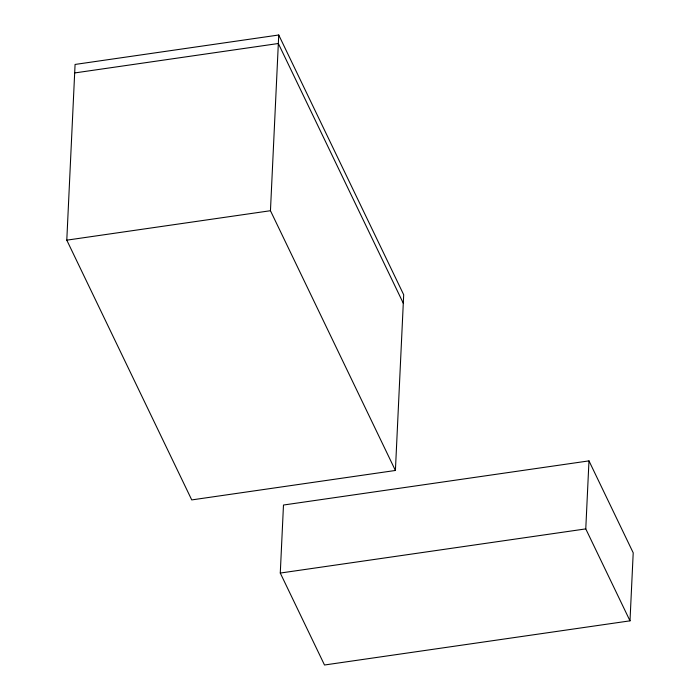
<?xml version="1.0" encoding="UTF-8"?>
<svg xmlns="http://www.w3.org/2000/svg" width="700" height="700" viewBox="0 0 700 700"><rect width="100%" height="100%" fill="white"/><g stroke="black" fill="none" stroke-linecap="round" stroke-linejoin="round"><path stroke-width="1.05" d="M66.789 240.161L75.075 64.444L278.74 35L403.69 294.752L395.404 470.47L191.739 499.914L66.789 240.161L270.454 210.718L395.404 470.47M270.454 210.718L278.74 35M280.28 573.055L283.483 505.032L588.98 460.88L633.211 552.816L630 620.839L324.502 665L280.28 573.055L585.769 528.894L630 620.839M585.769 528.894L588.98 460.88M74.681 72.94L278.338 43.505L403.287 303.249"/></g></svg>
